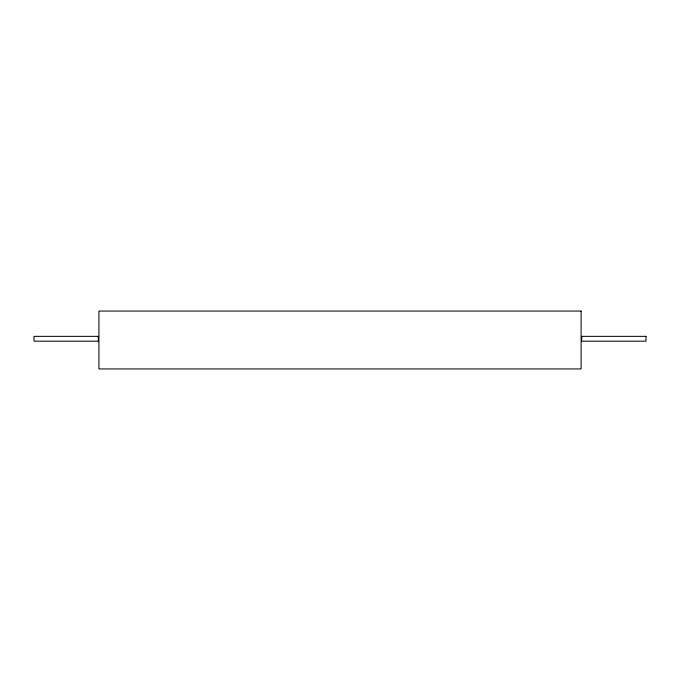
<?xml version="1.0" encoding="UTF-8"?>
<svg xmlns="http://www.w3.org/2000/svg" width="680" height="680" viewBox="0 0 680 680"><rect width="100%" height="100%" fill="white"/><g stroke="black" fill="none" stroke-linecap="round" stroke-linejoin="round"><path stroke-width="1.02" d="M581.102 311.066L98.915 311.066L98.915 368.934L581.102 368.934L581.102 311.066M98.294 336.353L34 336.353L34 341.173L98.294 341.173L98.294 336.353M646 336.353L581.706 336.353L581.706 341.173L646 341.173L646 336.353"/></g></svg>
